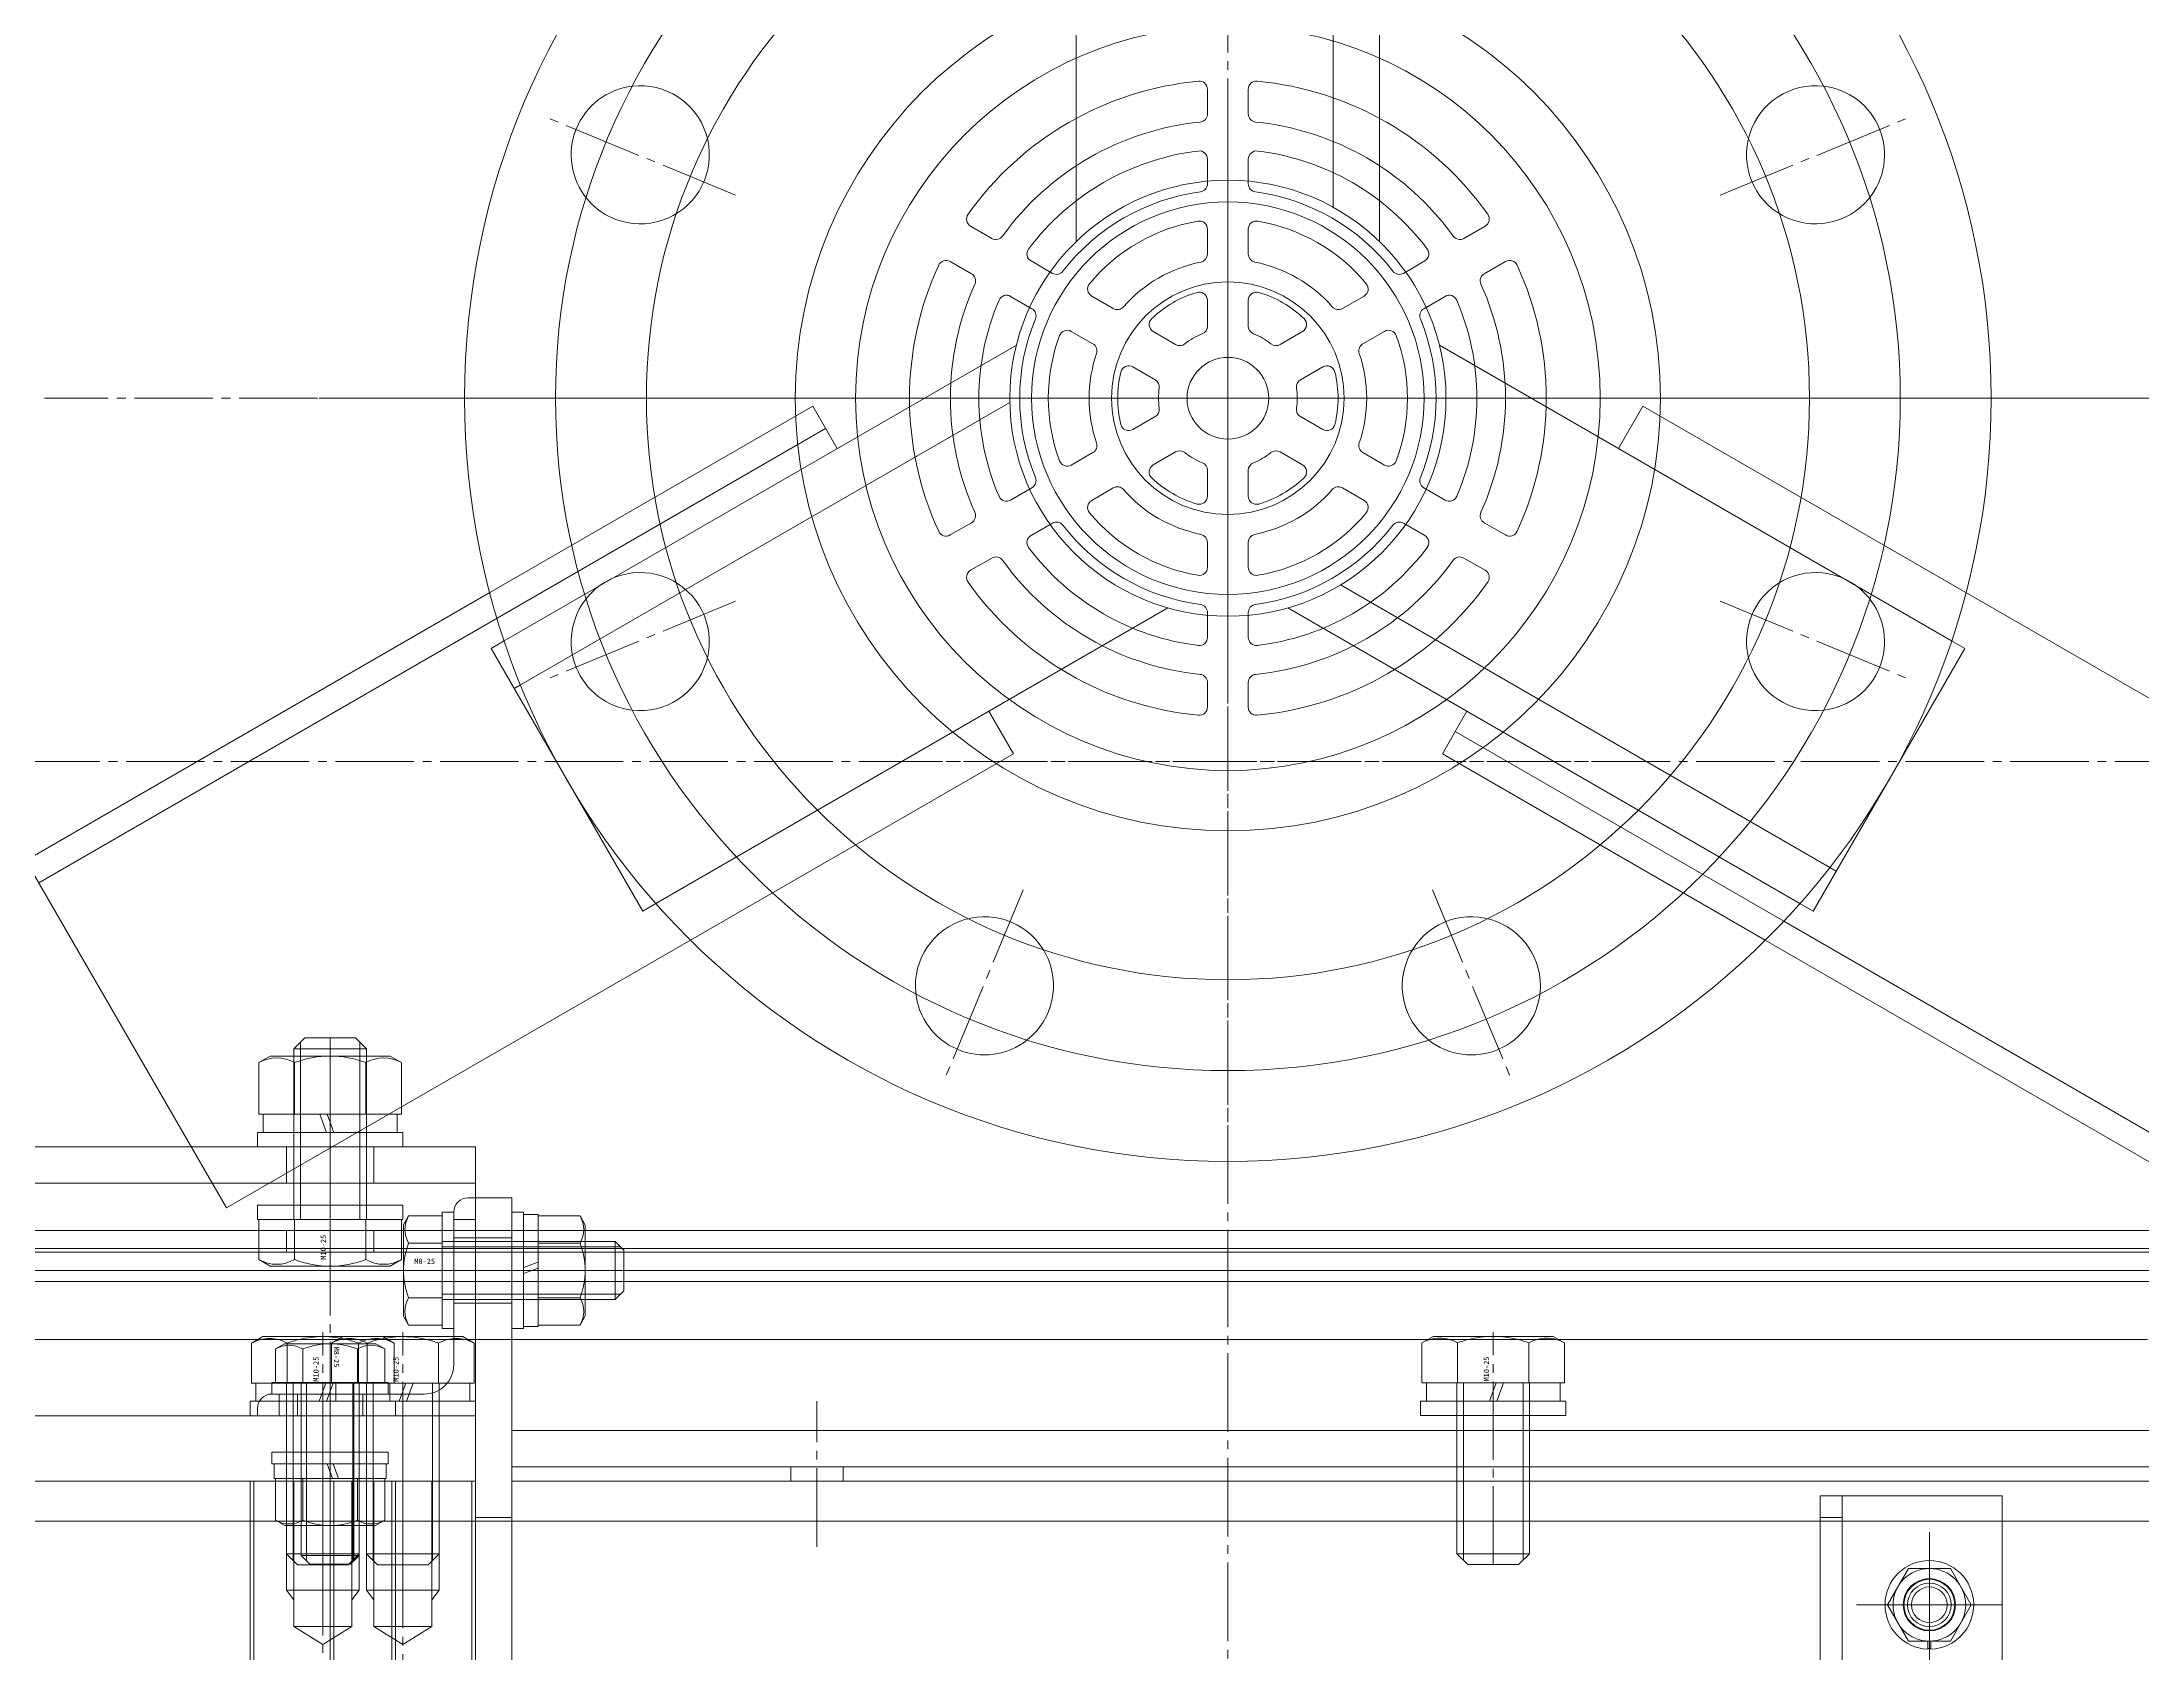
# Model space of a CAD drawing. Units: millimetres at full size. Extents: x -5218 to 5218, y -4308 to 3712.
# Drawn here: x -3480.2 to -3191.3, y 2396.6 to 2618.2 of the extents above; entities that cross this region are included whole.
import ezdxf
from ezdxf.enums import TextEntityAlignment as Align

# ---------------------------------------------------------------- set-up
doc = ezdxf.new("R2010")
doc.units = ezdxf.units.MM
doc.header["$LTSCALE"] = 1.2
doc.linetypes.add('CHAIN2', pattern=[12, 9, -1, 1, -1])
for name, color, linetype, lineweight in [('0-1_01_外形線', 134, 'Continuous', 9), ('0-2_03_かくれ線', 5, 'Continuous', 9), ('0-3_04_中心線', 4, 'CHAIN2', 9), ('0-4_02_細線', 6, 'Continuous', 9), ('0-7_0', 134, 'Continuous', 9)]:
    doc.layers.add(name, color=color, linetype=linetype, lineweight=lineweight)
doc.styles.add('ＭＳ ゴシック', font='')
doc.styles.get('ＭＳ ゴシック').set_extended_font_data('MS Gothic')

msp = doc.modelspace()

# ---------------------------------------------------------------- linework, layer by layer
at = {"layer": '0-1_01_外形線'}
for p, q in [((-3319.845, 2611.687), (-3319.845, 2608.302)), ((-3314.231, 2611.687), (-3314.231, 2608.302)), ((-3319.845, 2602.089), (-3319.845, 2598.693)), ((-3314.231, 2602.089), (-3314.231, 2598.693)), ((-3352.434, 2592.872), (-3349.503, 2591.18)), ((-3319.845, 2592.447), (-3319.845, 2589.023)), ((-3314.231, 2592.447), (-3314.231, 2589.023)), ((-3281.642, 2592.872), (-3284.573, 2591.18)), ((-3355.241, 2588.009), (-3352.31, 2586.317)), ((-3344.122, 2588.073), (-3341.181, 2586.375)), ((-3289.954, 2588.073), (-3292.895, 2586.375)), ((-3278.835, 2588.009), (-3281.766, 2586.317)), ((-3346.929, 2583.21), (-3343.988, 2581.512)), ((-3335.772, 2583.252), (-3332.806, 2581.54)), ((-3319.845, 2582.67), (-3319.845, 2579.112)), ((-3314.231, 2582.67), (-3314.231, 2579.112)), ((-3298.304, 2583.252), (-3301.27, 2581.54)), ((-3287.147, 2583.21), (-3290.088, 2581.512)), ((-3338.58, 2578.39), (-3335.613, 2576.677)), ((-3327.305, 2578.364), (-3324.224, 2576.585)), ((-3306.771, 2578.364), (-3309.852, 2576.585)), ((-3295.496, 2578.39), (-3298.463, 2576.677)), ((-3330.112, 2573.501), (-3327.031, 2571.722)), ((-3303.964, 2573.501), (-3307.045, 2571.722)), ((-3330.112, 2564.888), (-3327.031, 2566.667)), ((-3303.964, 2564.888), (-3307.045, 2566.667)), ((-3338.58, 2559.999), (-3335.613, 2561.712)), ((-3327.305, 2560.025), (-3324.224, 2561.804)), ((-3306.771, 2560.025), (-3309.852, 2561.804)), ((-3295.496, 2559.999), (-3298.463, 2561.712)), ((-3346.929, 2555.178), (-3343.988, 2556.876)), ((-3335.772, 2555.136), (-3332.806, 2556.849)), ((-3319.845, 2555.718), (-3319.845, 2559.276)), ((-3314.231, 2555.718), (-3314.231, 2559.276)), ((-3298.304, 2555.136), (-3301.27, 2556.849)), ((-3287.147, 2555.178), (-3290.088, 2556.876)), ((-3355.241, 2550.379), (-3352.31, 2552.072)), ((-3344.122, 2550.316), (-3341.181, 2552.014)), ((-3289.954, 2550.316), (-3292.895, 2552.014)), ((-3278.835, 2550.379), (-3281.766, 2552.072)), ((-3319.845, 2545.941), (-3319.845, 2549.366)), ((-3314.231, 2545.941), (-3314.231, 2549.366)), ((-3352.434, 2545.517), (-3349.503, 2547.209)), ((-3281.642, 2545.517), (-3284.573, 2547.209)), ((-3319.845, 2536.3), (-3319.845, 2539.696)), ((-3314.231, 2536.3), (-3314.231, 2539.696)), ((-3319.845, 2526.702), (-3319.845, 2530.086)), ((-3314.231, 2526.702), (-3314.231, 2530.086)), ((-3450.353, 2477.789), (-3448.788, 2478.692)), ((-3432.288, 2478.692), (-3448.788, 2478.692)), ((-3445.538, 2479.692), (-3444.038, 2481.192)), ((-3445.538, 2478.692), (-3435.538, 2478.692)), ((-3444.638, 2478.692), (-3444.638, 2480.592)), ((-3444.038, 2481.192), (-3437.038, 2481.192)), ((-3435.538, 2479.692), (-3437.038, 2481.192)), ((-3436.438, 2478.692), (-3436.438, 2480.592)), ((-3430.723, 2477.789), (-3432.288, 2478.692)), ((-3450.353, 2470.692), (-3450.353, 2477.789)), ((-3445.445, 2470.692), (-3445.445, 2477.789)), ((-3435.63, 2470.692), (-3435.63, 2477.789)), ((-3430.723, 2470.692), (-3430.723, 2477.789)), ((-3430.723, 2470.692), (-3450.353, 2470.692)), ((-3441.038, 2468.192), (-3441.948, 2470.692)), ((-3431.338, 2470.692), (-3440.948, 2470.692)), ((-3440.038, 2468.192), (-3440.948, 2470.692)), ((-3431.338, 2468.192), (-3431.338, 2470.692)), ((-3450.538, 2468.192), (-3430.538, 2468.192)), ((-3450.538, 2468.192), (-3450.538, 2466.192)), ((-3430.538, 2468.192), (-3430.538, 2466.192)), ((-3450.538, 2466.192), (-3430.538, 2466.192)), ((-3420.538, 2459.192), (-3421.538, 2459.192)), ((-3420.538, 2439.692), (-3420.538, 2459.192)), ((-3415.538, 2459.192), (-3420.538, 2459.192)), ((-3420.538, 2439.692), (-3420.538, 2459.192)), ((-3415.538, 2439.692), (-3415.538, 2459.192)), ((-3429.742, 2456.698), (-3430.438, 2455.492)), ((-3425.138, 2456.698), (-3429.742, 2456.698)), ((-3425.138, 2441.192), (-3425.138, 2457.192)), ((-3423.538, 2457.192), (-3425.138, 2457.192)), ((-3425.138, 2441.687), (-3425.138, 2456.698)), ((-3423.538, 2439.692), (-3423.538, 2457.192)), ((-3423.538, 2457.192), (-3423.538, 2441.192)), ((-3423.538, 2456.192), (-3420.538, 2456.192)), ((-3415.538, 2441.192), (-3415.538, 2457.192)), ((-3413.938, 2457.192), (-3415.538, 2457.192)), ((-3413.938, 2457.192), (-3413.938, 2441.192)), ((-3413.938, 2449.592), (-3413.938, 2456.892)), ((-3411.938, 2456.892), (-3413.938, 2456.892)), ((-3411.938, 2450.32), (-3411.938, 2456.892)), ((-3411.938, 2441.687), (-3411.938, 2456.698)), ((-3430.438, 2455.492), (-3430.438, 2442.892)), ((-3425.138, 2452.945), (-3429.742, 2452.945)), ((-3411.938, 2452.945), (-3406.163, 2452.945)), ((-3405.438, 2442.942), (-3405.438, 2455.442)), ((-3405.438, 2453.192), (-3401.338, 2453.192)), ((-3401.338, 2453.192), (-3401.338, 2445.192)), ((-3401.338, 2453.192), (-3400.438, 2452.292)), ((-3740.538, 2451.692), (-2940.538, 2451.692)), ((-3413.938, 2449.592), (-3411.938, 2450.32)), ((-3400.438, 2452.292), (-3400.138, 2451.992)), ((-3400.138, 2451.992), (-3400.138, 2446.392)), ((-3413.938, 2448.792), (-3411.938, 2449.52)), ((-3413.938, 2441.492), (-3413.938, 2448.792)), ((-3411.938, 2441.492), (-3411.938, 2449.52)), ((-3425.138, 2445.44), (-3429.742, 2445.44)), ((-3411.938, 2445.44), (-3406.163, 2445.44)), ((-3405.438, 2445.192), (-3401.338, 2445.192)), ((-3401.338, 2445.192), (-3400.438, 2446.092)), ((-3400.438, 2446.092), (-3400.138, 2446.392)), ((-3429.742, 2441.687), (-3430.438, 2442.892)), ((-3425.138, 2441.687), (-3429.742, 2441.687)), ((-3423.538, 2441.192), (-3425.138, 2441.192)), ((-3413.938, 2441.192), (-3415.538, 2441.192)), ((-3413.938, 2441.492), (-3411.938, 2441.492)), ((-3745.538, 2439.692), (-3190.538, 2439.692)), ((-3450.481, 2439.692), (-3449.788, 2440.092)), ((-3449.788, 2440.092), (-3433.288, 2440.092)), ((-3433.288, 2440.092), (-3422.288, 2440.092)), ((-3433.288, 2440.092), (-3432.595, 2439.692)), ((-3422.288, 2440.092), (-3421.595, 2439.692)), ((-3289.533, 2439.692), (-3288.788, 2440.123)), ((-3288.788, 2440.123), (-3272.288, 2440.123)), ((-3272.288, 2440.123), (-3271.543, 2439.692)), ((-3223.427, 2408.192), (-3226.314, 2403.192)), ((-3217.654, 2408.192), (-3223.427, 2408.192)), ((-3214.767, 2403.192), (-3217.654, 2408.192)), ((-3217.654, 2398.192), (-3214.767, 2403.192)), ((-3220.766, 2398.192), (-3220.766, 2397.096)), ((-3220.316, 2398.192), (-3220.316, 2397.096))]:
    msp.add_line(p, q, dxfattribs=at)
for points in [[(-3445.538, 2478.692), (-3445.538, 2479.692), (-3435.538, 2479.692), (-3435.538, 2478.692)], [(-3441.948, 2470.692), (-3449.738, 2470.692), (-3449.738, 2468.192)], [(-3518.388, 2466.192), (-3420.538, 2466.192), (-3420.538, 2439.692)], [(-3411.938, 2456.698), (-3406.163, 2456.698), (-3405.438, 2455.442)], [(-3007.99, 2446.173), (-3012.038, 2446.173), (-3012.038, 2449.173), (-3622.038, 2449.173), (-3622.038, 2446.173)], [(-3411.938, 2441.687), (-3406.163, 2441.687), (-3405.438, 2442.942)], [(-3226.314, 2403.192), (-3223.427, 2398.192), (-3217.654, 2398.192)]]:
    msp.add_lwpolyline(points, dxfattribs=at)
msp.add_lwpolyline([(-3740.538, 2414.692), (-2940.538, 2414.692), (-2940.538, 2454.692), (-3740.538, 2454.692)], close=True, dxfattribs=at)
for centre, radius in [((-3317.038, 2569.194), 105), ((-3317.038, 2569.194), 80), ((-3317.038, 2569.194), 5.615), ((-3220.541, 2403.192), 5), ((-3220.541, 2403.192), 3), ((-3220.541, 2403.192), 2.458)]:
    msp.add_circle(centre, radius, dxfattribs=at)
for centre, radius, start, end in [((-3397.877, 2602.679), 9.5, 96.64803, 219.58354), ((-3317.038, 2569.194), 43.797, 95.28473, 144.71527), ((-3320.968, 2611.687), 1.123, 0, 95.28473), ((-3313.108, 2611.687), 1.123, 84.71527, 180), ((-3317.038, 2569.194), 43.797, 35.28473, 84.71527), ((-3236.199, 2602.679), 9.5, 320.41646, 83.35197), ((-3317.038, 2569.194), 38.182, 95.73917, 144.26083), ((-3320.968, 2608.302), 1.123, 275.73917, 0), ((-3313.108, 2608.302), 1.123, 180, 264.26083), ((-3317.038, 2569.194), 38.182, 35.73917, 84.26083), ((-3317.038, 2569.194), 34.252, 96.81385, 143.18615), ((-3320.968, 2602.089), 1.123, 0, 96.81385), ((-3313.108, 2602.089), 1.123, 83.18615, 180), ((-3317.038, 2569.194), 34.252, 36.81385, 83.18615), ((-3317.038, 2569.194), 28.637, 97.58954, 142.41046), ((-3320.968, 2598.693), 1.123, 277.58954, 0), ((-3313.108, 2598.693), 1.123, 180, 262.41046), ((-3317.038, 2569.194), 28.637, 37.58954, 82.41046), ((-3351.872, 2593.845), 1.123, 144.71527, 240), ((-3282.204, 2593.845), 1.123, 300, 35.28473), ((-3348.941, 2592.152), 1.123, 240, 324.26083), ((-3317.038, 2569.194), 24.706, 99.59407, 140.40593), ((-3320.968, 2592.447), 1.123, 0, 99.59407), ((-3313.108, 2592.447), 1.123, 80.40593, 180), ((-3317.038, 2569.194), 24.706, 39.59407, 80.40593), ((-3285.135, 2592.152), 1.123, 215.73917, 300), ((-3343.56, 2589.045), 1.123, 143.18615, 240), ((-3320.968, 2589.023), 1.123, 281.21227, 0), ((-3313.108, 2589.023), 1.123, 180, 258.78773), ((-3290.516, 2589.045), 1.123, 300, 36.81385), ((-3317.038, 2569.194), 43.797, 155.28473, 204.71527), ((-3355.803, 2587.037), 1.123, 60, 155.28473), ((-3352.872, 2585.344), 1.123, 335.73917, 60), ((-3340.619, 2587.348), 1.123, 240, 322.41046), ((-3317.038, 2569.194), 19.091, 101.21227, 138.78773), ((-3317.038, 2569.194), 19.091, 41.21227, 78.78773), ((-3293.457, 2587.348), 1.123, 217.58954, 300), ((-3281.204, 2585.344), 1.123, 120, 204.26083), ((-3278.273, 2587.037), 1.123, 24.71527, 120), ((-3317.038, 2569.194), 43.797, 335.28473, 24.71527), ((-3317.038, 2569.194), 38.182, 155.73917, 204.26083), ((-3317.038, 2569.194), 34.252, 156.81385, 203.18615), ((-3347.491, 2582.238), 1.123, 60, 156.81385), ((-3335.211, 2584.225), 1.123, 140.40593, 240), ((-3317.038, 2569.194), 15.161, 106.26021, 133.7398), ((-3320.968, 2582.67), 1.123, 0, 106.26021), ((-3313.108, 2582.67), 1.123, 73.73979, 180), ((-3317.038, 2569.194), 15.161, 46.2602, 73.73979), ((-3298.865, 2584.225), 1.123, 300, 39.59407), ((-3286.585, 2582.238), 1.123, 23.18615, 120), ((-3317.038, 2569.194), 34.252, 336.81385, 23.18615), ((-3317.038, 2569.194), 38.182, 335.73917, 24.26083), ((-3317.038, 2569.194), 28.637, 157.58954, 202.41046), ((-3344.55, 2580.54), 1.123, 337.58954, 60), ((-3332.244, 2582.512), 1.123, 240, 318.78773), ((-3326.743, 2579.336), 1.123, 133.7398, 240), ((-3307.333, 2579.336), 1.123, 300, 46.2602), ((-3301.832, 2582.512), 1.123, 221.21227, 300), ((-3289.526, 2580.54), 1.123, 120, 202.41046), ((-3317.038, 2569.194), 28.637, 337.58954, 22.41046), ((-3317.038, 2569.194), 24.706, 159.59407, 200.40593), ((-3339.141, 2577.417), 1.123, 60, 159.59407), ((-3317.038, 2569.194), 9.546, 111.61827, 128.38173), ((-3320.968, 2579.112), 1.123, 291.61827, 0), ((-3313.108, 2579.112), 1.123, 180, 248.38173), ((-3317.038, 2569.194), 9.546, 51.61827, 68.38173), ((-3294.935, 2577.417), 1.123, 20.40593, 120), ((-3317.038, 2569.194), 24.706, 339.59407, 20.40593), ((-3317.038, 2569.194), 19.091, 161.21227, 198.78773), ((-3336.175, 2575.705), 1.123, 341.21227, 60), ((-3323.662, 2577.557), 1.123, 240, 308.38173), ((-3310.414, 2577.557), 1.123, 231.61827, 300), ((-3297.901, 2575.705), 1.123, 120, 198.78773), ((-3317.038, 2569.194), 19.091, 341.21227, 18.78773), ((-3317.038, 2569.194), 15.161, 166.26021, 193.73979), ((-3330.674, 2572.528), 1.123, 60, 166.26021), ((-3327.593, 2570.749), 1.123, 351.61827, 60), ((-3306.483, 2570.749), 1.123, 120, 188.38173), ((-3303.402, 2572.528), 1.123, 13.73979, 120), ((-3317.038, 2569.194), 15.161, 346.26021, 13.73979), ((-3317.038, 2569.194), 9.546, 171.61827, 188.38173), ((-3317.038, 2569.194), 9.546, 351.61827, 8.38173), ((-3330.674, 2565.86), 1.123, 193.73979, 300), ((-3327.593, 2567.639), 1.123, 300, 8.38173), ((-3306.483, 2567.639), 1.123, 171.61827, 240), ((-3303.402, 2565.86), 1.123, 240, 346.26021), ((-3336.175, 2562.684), 1.123, 300, 18.78773), ((-3297.901, 2562.684), 1.123, 161.21227, 240), ((-3339.141, 2560.972), 1.123, 200.40593, 300), ((-3326.743, 2559.052), 1.123, 120, 226.2602), ((-3323.662, 2560.831), 1.123, 51.61827, 120), ((-3317.038, 2569.194), 9.546, 231.61827, 248.38173), ((-3320.968, 2559.276), 1.123, 0, 68.38173), ((-3313.108, 2559.276), 1.123, 111.61827, 180), ((-3317.038, 2569.194), 9.546, 291.61827, 308.38173), ((-3310.414, 2560.831), 1.123, 60, 128.38173), ((-3307.333, 2559.052), 1.123, 313.7398, 60), ((-3294.935, 2560.972), 1.123, 240, 339.59407), ((-3344.55, 2557.849), 1.123, 300, 22.41046), ((-3332.244, 2555.876), 1.123, 41.21227, 120), ((-3317.038, 2569.194), 15.161, 226.2602, 253.73979), ((-3317.038, 2569.194), 15.161, 286.26021, 313.7398), ((-3301.832, 2555.876), 1.123, 60, 138.78773), ((-3289.526, 2557.849), 1.123, 157.58954, 240), ((-3347.491, 2556.151), 1.123, 203.18615, 300), ((-3335.211, 2554.164), 1.123, 120, 219.59407), ((-3317.038, 2569.194), 19.091, 221.21227, 258.78773), ((-3320.968, 2555.718), 1.123, 253.73979, 0), ((-3313.108, 2555.718), 1.123, 180, 286.26021), ((-3317.038, 2569.194), 19.091, 281.21227, 318.78773), ((-3298.865, 2554.164), 1.123, 320.40593, 60), ((-3286.585, 2556.151), 1.123, 240, 336.81385), ((-3355.803, 2551.352), 1.123, 204.71527, 300), ((-3352.872, 2553.044), 1.123, 300, 24.26083), ((-3340.619, 2551.041), 1.123, 37.58954, 120), ((-3317.038, 2569.194), 28.637, 217.58954, 262.41046), ((-3317.038, 2569.194), 24.706, 219.59407, 260.40593), ((-3317.038, 2569.194), 28.637, 277.58954, 322.41046), ((-3317.038, 2569.194), 24.706, 279.59407, 320.40593), ((-3293.457, 2551.041), 1.123, 60, 142.41046), ((-3281.204, 2553.044), 1.123, 155.73917, 240), ((-3278.273, 2551.352), 1.123, 240, 335.28473), ((-3343.56, 2549.343), 1.123, 120, 216.81385), ((-3317.038, 2569.194), 34.252, 216.81385, 263.18615), ((-3320.968, 2549.366), 1.123, 0, 78.78773), ((-3313.108, 2549.366), 1.123, 101.21227, 180), ((-3317.038, 2569.194), 34.252, 276.81385, 323.18615), ((-3290.516, 2549.343), 1.123, 323.18615, 60), ((-3351.872, 2544.544), 1.123, 120, 215.28473), ((-3348.941, 2546.236), 1.123, 35.73917, 120), ((-3317.038, 2569.194), 38.182, 215.73917, 264.26083), ((-3320.968, 2545.941), 1.123, 260.40593, 0), ((-3313.108, 2545.941), 1.123, 180, 279.59407), ((-3317.038, 2569.194), 38.182, 275.73917, 324.26083), ((-3285.135, 2546.236), 1.123, 60, 144.26083), ((-3282.204, 2544.544), 1.123, 324.71527, 60), ((-3317.038, 2569.194), 43.797, 215.28473, 264.71527), ((-3317.038, 2569.194), 43.797, 275.28473, 324.71527), ((-3397.877, 2535.71), 9.5, 140.41646, 263.35197), ((-3320.968, 2539.696), 1.123, 0, 82.41046), ((-3313.108, 2539.696), 1.123, 97.58954, 180), ((-3236.199, 2535.71), 9.5, 276.64803, 39.58354), ((-3320.968, 2536.3), 1.123, 263.18615, 0), ((-3313.108, 2536.3), 1.123, 180, 276.81385), ((-3320.968, 2530.086), 1.123, 0, 84.26083), ((-3313.108, 2530.086), 1.123, 95.73917, 180), ((-3320.968, 2526.702), 1.123, 264.71527, 0), ((-3313.108, 2526.702), 1.123, 180, 275.28473), ((-3350.523, 2488.355), 9.5, 185.41646, 308.35197), ((-3283.553, 2488.355), 9.5, 231.64803, 354.58354), ((-3440.538, 2464.913), 13.779, 69.136, 110.864), ((-3447.899, 2473.539), 4.907, 60.00001, 119.99999), ((-3433.177, 2473.539), 4.907, 60.00001, 119.99999), ((-3421.538, 2457.192), 2, 90, 180), ((-3426.492, 2454.821), 3.753, 150.00001, 209.99999), ((-3409.413, 2454.821), 3.753, 330.00001, 29.99999), ((-3419.973, 2449.192), 10.465, 158.98558, 201.01442), ((-3415.514, 2449.192), 10.076, 338.13461, 21.86539), ((-3426.492, 2443.563), 3.753, 150.00001, 209.99999), ((-3409.413, 2443.563), 3.753, 330.00001, 29.99999), ((-3448.899, 2434.939), 4.907, 75.61054, 104.38946), ((-3441.538, 2426.313), 13.779, 76.16077, 103.83923), ((-3434.177, 2434.939), 4.907, 75.61054, 104.38946), ((-3430.538, 2426.313), 13.779, 76.16077, 99.98281), ((-3423.177, 2434.939), 4.907, 75.61054, 104.38946), ((-3287.899, 2434.969), 4.907, 74.25373, 105.74627), ((-3280.538, 2426.343), 13.779, 75.64502, 104.35498), ((-3273.177, 2434.969), 4.907, 74.25373, 105.74627), ((-3317.038, 2519.173), 330, 195.03298, 344.96702), ((-3220.541, 2403.192), 6.1, 272.11385, 267.88615), ((-3220.541, 2403.192), 6, 267.88615, 272.1491)]:
    msp.add_arc(centre, radius, start, end, dxfattribs=at)
at = {"layer": '0-2_03_かくれ線'}
for p, q in [((-3302.542, 2595.46), (-3302.542, 2673.189)), ((-3337.898, 2590.755), (-3337.898, 2672.101)), ((-3296.178, 2590.755), (-3296.178, 2672.101)), ((-3317.038, 2599.194), (-3317.038, 2539.194)), ((-3346.14, 2576.479), (-3416.588, 2535.806)), ((-3287.936, 2576.479), (-3217.488, 2535.806)), ((-3347.032, 2568.615), (-3414.348, 2529.751)), ((-3287.038, 2569.194), (-3347.038, 2569.194)), ((-3374.141, 2568.099), (-3418.574, 2542.446)), ((-3374.141, 2568.099), (-3370.769, 2562.259)), ((-3263.307, 2562.259), (-3259.935, 2568.099)), ((-3259.935, 2568.099), (-3215.502, 2542.446)), ((-3372.373, 2565.038), (-3417.583, 2538.935)), ((-3418.574, 2542.446), (-3482.394, 2505.599)), ((-3301.539, 2543.508), (-3234.224, 2504.643)), ((-3151.682, 2505.599), (-3215.502, 2542.446)), ((-3325.281, 2540.349), (-3395.728, 2499.676)), ((-3308.795, 2540.349), (-3238.348, 2499.676)), ((-3417.583, 2538.935), (-3480.626, 2502.538)), ((-3418.4, 2534.759), (-3416.588, 2535.806)), ((-3397.541, 2498.629), (-3418.4, 2534.759)), ((-3215.676, 2534.759), (-3236.535, 2498.629)), ((-3215.676, 2534.759), (-3217.488, 2535.806)), ((-3415.218, 2529.248), (-3414.348, 2529.751)), ((-3349.909, 2526.129), (-3346.538, 2520.289)), ((-3287.538, 2520.289), (-3284.167, 2526.129)), ((-3285.771, 2523.351), (-3240.56, 2497.249)), ((-3346.538, 2520.289), (-3390.971, 2494.636)), ((-3287.538, 2520.289), (-3243.105, 2494.636)), ((-3454.791, 2457.789), (-3482.394, 2505.599)), ((-3233.353, 2504.141), (-3234.224, 2504.643)), ((-3397.541, 2498.629), (-3395.728, 2499.676)), ((-3236.535, 2498.629), (-3238.348, 2499.676)), ((-3240.56, 2497.249), (-3177.518, 2460.851)), ((-3454.791, 2457.789), (-3390.971, 2494.636)), ((-3243.105, 2494.636), (-3179.285, 2457.789)), ((-3445.538, 2456.192), (-3445.538, 2478.692)), ((-3444.638, 2456.192), (-3444.638, 2478.692)), ((-3436.438, 2456.192), (-3436.438, 2478.692)), ((-3435.538, 2456.192), (-3435.538, 2478.692)), ((-3446.538, 2466.192), (-3446.538, 2461.192)), ((-3434.538, 2466.192), (-3434.538, 2461.192)), ((-3740.538, 2461.192), (-3420.538, 2461.192)), ((-3450.538, 2458.192), (-3430.538, 2458.192)), ((-3450.538, 2458.192), (-3450.538, 2456.192)), ((-3450.538, 2456.192), (-3430.538, 2456.192)), ((-3450.353, 2456.192), (-3450.353, 2450.696)), ((-3430.723, 2456.192), (-3450.353, 2456.192)), ((-3445.445, 2456.192), (-3445.445, 2450.696)), ((-3435.63, 2456.192), (-3435.63, 2450.696)), ((-3430.723, 2456.192), (-3430.723, 2450.696)), ((-3430.538, 2458.192), (-3430.538, 2456.192)), ((-3446.538, 2454.692), (-3446.538, 2451.692)), ((-3434.538, 2454.692), (-3434.538, 2451.692)), ((-3425.138, 2453.192), (-3405.438, 2453.192)), ((-3420.538, 2453.692), (-3423.538, 2453.692)), ((-3415.538, 2453.692), (-3420.538, 2453.692)), ((-3000.041, 2452.194), (-3501.462, 2452.194)), ((-3450.353, 2450.696), (-3448.788, 2449.792)), ((-3448.788, 2449.792), (-3432.288, 2449.792)), ((-3430.723, 2450.696), (-3432.288, 2449.792)), ((-3425.138, 2452.442), (-3405.438, 2452.442)), ((-3622.038, 2447.673), (-3012.038, 2447.673)), ((-3000.69, 2449.194), (-3500.968, 2449.161)), ((-3425.138, 2445.942), (-3405.438, 2445.942)), ((-3425.138, 2445.192), (-3405.438, 2445.192)), ((-3420.538, 2444.692), (-3423.538, 2444.692)), ((-3415.538, 2444.692), (-3420.538, 2444.692)), ((-3451.353, 2439.189), (-3450.481, 2439.692)), ((-3451.353, 2433.692), (-3451.353, 2439.189)), ((-3448.043, 2438.396), (-3446.838, 2439.092)), ((-3448.043, 2433.792), (-3448.043, 2438.396)), ((-3434.238, 2439.092), (-3446.838, 2439.092)), ((-3446.445, 2433.692), (-3446.445, 2439.189)), ((-3444.291, 2433.792), (-3444.291, 2438.396)), ((-3440.353, 2439.189), (-3439.57, 2439.641)), ((-3440.353, 2433.692), (-3440.353, 2439.189)), ((-3439.533, 2439.662), (-3438.788, 2440.092)), ((-3438.788, 2440.092), (-3433.288, 2440.092)), ((-3436.785, 2433.792), (-3436.785, 2438.396)), ((-3436.63, 2433.692), (-3436.63, 2439.189)), ((-3435.445, 2433.692), (-3435.445, 2439.189)), ((-3433.032, 2438.396), (-3434.238, 2439.092)), ((-3433.032, 2433.792), (-3433.032, 2438.396)), ((-3431.723, 2439.189), (-3432.595, 2439.692)), ((-3431.723, 2433.692), (-3431.723, 2439.189)), ((-3425.63, 2433.692), (-3425.63, 2439.189)), ((-3423.538, 2436.192), (-3423.538, 2439.692)), ((-3420.723, 2439.189), (-3421.595, 2439.692)), ((-3420.723, 2433.692), (-3420.723, 2439.189)), ((-3420.538, 2139.693), (-3420.538, 2439.692)), ((-3420.538, 2429.192), (-3420.538, 2439.692)), ((-3420.538, 2139.693), (-3420.538, 2439.692)), ((-3415.538, 2439.692), (-3415.538, 2139.693)), ((-3290.353, 2439.219), (-3289.571, 2439.671)), ((-3290.353, 2433.723), (-3290.353, 2439.219)), ((-3285.446, 2433.723), (-3285.446, 2439.219)), ((-3275.631, 2433.723), (-3275.631, 2439.219)), ((-3270.723, 2439.219), (-3271.543, 2439.692)), ((-3270.723, 2433.723), (-3270.723, 2439.219)), ((-3431.723, 2433.692), (-3451.353, 2433.692)), ((-3450.738, 2431.192), (-3450.738, 2433.692)), ((-3448.538, 2433.792), (-3432.538, 2433.792)), ((-3448.538, 2432.192), (-3448.538, 2433.792)), ((-3448.043, 2433.792), (-3433.032, 2433.792)), ((-3446.538, 2433.692), (-3446.538, 2410.192)), ((-3445.638, 2433.692), (-3445.638, 2409.292)), ((-3444.538, 2433.792), (-3444.538, 2414.092)), ((-3443.788, 2433.792), (-3443.788, 2414.092)), ((-3442.038, 2431.192), (-3441.128, 2433.692)), ((-3441.038, 2431.192), (-3440.128, 2433.692)), ((-3420.723, 2433.692), (-3440.353, 2433.692)), ((-3439.738, 2431.192), (-3439.738, 2433.692)), ((-3437.438, 2433.692), (-3437.438, 2409.292)), ((-3437.288, 2433.792), (-3437.288, 2414.092)), ((-3436.538, 2433.792), (-3436.538, 2414.092)), ((-3436.538, 2433.692), (-3436.538, 2410.192)), ((-3435.538, 2433.692), (-3435.538, 2410.192)), ((-3434.638, 2433.692), (-3434.638, 2409.292)), ((-3432.538, 2432.192), (-3432.538, 2433.792)), ((-3432.338, 2433.692), (-3432.338, 2431.192)), ((-3431.038, 2431.192), (-3430.128, 2433.692)), ((-3430.038, 2431.192), (-3429.128, 2433.692)), ((-3426.438, 2433.692), (-3426.438, 2409.292)), ((-3425.538, 2433.692), (-3425.538, 2410.192)), ((-3421.338, 2433.692), (-3421.338, 2431.192)), ((-3270.723, 2433.723), (-3290.353, 2433.723)), ((-3289.738, 2431.223), (-3289.738, 2433.723)), ((-3285.538, 2433.723), (-3285.538, 2410.223)), ((-3284.638, 2433.723), (-3284.638, 2409.323)), ((-3281.038, 2431.223), (-3280.128, 2433.723)), ((-3280.038, 2431.223), (-3279.128, 2433.723)), ((-3276.438, 2433.723), (-3276.438, 2409.323)), ((-3275.538, 2433.723), (-3275.538, 2410.223)), ((-3271.338, 2433.723), (-3271.338, 2431.223)), ((-3431.538, 2431.192), (-3451.538, 2431.192)), ((-3451.538, 2430.662), (-3451.538, 2431.192)), ((-3451.538, 2430.662), (-3451.538, 2429.192)), ((-3450.538, 2429.192), (-3450.538, 2430.192)), ((-3427.538, 2432.192), (-3448.538, 2432.192)), ((-3432.538, 2432.192), (-3448.538, 2432.192)), ((-3447.538, 2429.192), (-3447.538, 2432.192)), ((-3445.038, 2429.192), (-3445.038, 2432.192)), ((-3420.538, 2431.192), (-3440.538, 2431.192)), ((-3440.538, 2430.662), (-3440.538, 2431.192)), ((-3440.538, 2430.662), (-3440.538, 2429.192)), ((-3436.038, 2429.192), (-3436.038, 2432.192)), ((-3431.538, 2431.192), (-3431.538, 2430.662)), ((-3431.538, 2430.662), (-3431.538, 2429.192)), ((-3420.538, 2431.192), (-3420.538, 2430.662)), ((-3420.538, 2430.662), (-3420.538, 2429.192)), ((-3270.538, 2431.223), (-3290.538, 2431.223)), ((-3290.538, 2430.692), (-3290.538, 2431.223)), ((-3290.538, 2430.692), (-3290.538, 2429.223)), ((-3270.538, 2431.223), (-3270.538, 2430.692)), ((-3270.538, 2430.692), (-3270.538, 2429.223)), ((-3431.538, 2429.192), (-3451.538, 2429.192)), ((-3420.538, 2429.192), (-3450.538, 2429.192)), ((-3420.538, 2429.192), (-3440.538, 2429.192)), ((-3270.538, 2429.223), (-3290.538, 2429.223)), ((-3448.538, 2424.192), (-3432.538, 2424.192)), ((-3448.538, 2422.592), (-3448.538, 2424.192)), ((-3432.538, 2422.592), (-3432.538, 2424.192)), ((-3432.538, 2422.592), (-3448.538, 2422.592)), ((-3448.238, 2422.592), (-3440.938, 2422.592)), ((-3448.238, 2422.592), (-3448.238, 2420.592)), ((-3440.938, 2422.592), (-3440.21, 2420.592)), ((-3440.138, 2422.592), (-3432.838, 2422.592)), ((-3440.138, 2422.592), (-3439.41, 2420.592)), ((-3432.838, 2420.592), (-3432.838, 2422.592)), ((-3377.184, 2420.192), (-3377.184, 2422.192)), ((-3369.984, 2420.192), (-3369.984, 2422.192)), ((-3451.538, 2159.193), (-3451.538, 2420.192)), ((-3431.538, 2420.192), (-3451.538, 2420.192)), ((-3451.038, 2159.193), (-3451.038, 2420.192)), ((-3448.238, 2420.592), (-3440.21, 2420.592)), ((-3448.043, 2420.592), (-3433.032, 2420.592)), ((-3446.538, 2420.192), (-3446.538, 2405.192)), ((-3445.538, 2420.192), (-3445.538, 2400.196)), ((-3444.291, 2420.592), (-3444.291, 2414.817)), ((-3440.538, 2420.192), (-3440.538, 2159.193)), ((-3440.538, 2420.192), (-3420.538, 2420.192)), ((-3440.038, 2420.192), (-3440.038, 2159.193)), ((-3439.41, 2420.592), (-3432.838, 2420.592)), ((-3437.538, 2420.192), (-3437.538, 2400.196)), ((-3436.785, 2420.592), (-3436.785, 2414.817)), ((-3436.538, 2420.192), (-3436.538, 2405.192)), ((-3435.538, 2420.192), (-3435.538, 2405.192)), ((-3434.538, 2420.192), (-3434.538, 2400.196)), ((-3432.038, 2159.193), (-3432.038, 2420.192)), ((-3431.538, 2159.193), (-3431.538, 2420.192)), ((-3426.538, 2420.192), (-3426.538, 2400.196)), ((-3425.538, 2420.192), (-3425.538, 2405.192)), ((-3421.038, 2420.192), (-3421.038, 2159.193)), ((-3420.538, 2420.192), (-3420.538, 2159.193)), ((-3235.541, 2418.192), (-3210.541, 2418.192)), ((-3235.541, 2161.193), (-3235.541, 2418.192)), ((-3232.541, 2161.193), (-3232.541, 2418.192)), ((-3210.541, 2161.193), (-3210.541, 2418.192)), ((-3415.538, 2415.192), (-3420.538, 2415.192)), ((-3235.541, 2415.192), (-3232.541, 2415.192)), ((-3446.788, 2414.092), (-3434.288, 2414.092)), ((-3444.538, 2414.092), (-3444.538, 2409.992)), ((-3443.788, 2414.092), (-3443.788, 2409.242)), ((-3437.288, 2414.092), (-3437.288, 2409.242)), ((-3436.538, 2414.092), (-3436.538, 2409.992)), ((-3446.538, 2410.192), (-3445.038, 2408.692)), ((-3446.538, 2410.192), (-3436.538, 2410.192)), ((-3436.538, 2409.992), (-3444.538, 2409.992)), ((-3444.538, 2409.992), (-3443.638, 2409.092)), ((-3436.538, 2410.192), (-3438.038, 2408.692)), ((-3436.538, 2409.992), (-3437.438, 2409.092)), ((-3435.538, 2410.192), (-3434.038, 2408.692)), ((-3435.538, 2410.192), (-3425.538, 2410.192)), ((-3425.538, 2410.192), (-3427.038, 2408.692)), ((-3285.538, 2410.223), (-3284.038, 2408.723)), ((-3285.538, 2410.223), (-3275.538, 2410.223)), ((-3275.538, 2410.223), (-3277.038, 2408.723)), ((-3220.541, 2167.593), (-3220.541, 2411.792)), ((-3445.038, 2408.692), (-3438.038, 2408.692)), ((-3443.638, 2409.092), (-3443.338, 2408.792)), ((-3437.738, 2408.792), (-3443.338, 2408.792)), ((-3437.438, 2409.092), (-3437.738, 2408.792)), ((-3434.038, 2408.692), (-3427.038, 2408.692)), ((-3284.038, 2408.723), (-3277.038, 2408.723)), ((-3446.538, 2405.192), (-3445.538, 2403.893)), ((-3446.538, 2405.192), (-3436.538, 2405.192)), ((-3436.538, 2405.192), (-3437.538, 2403.893)), ((-3425.538, 2405.192), (-3435.538, 2405.192)), ((-3435.538, 2405.192), (-3434.538, 2403.893)), ((-3425.538, 2405.192), (-3426.538, 2403.893)), ((-3229.141, 2403.192), (-3211.941, 2403.192)), ((-3441.538, 2397.742), (-3445.538, 2400.196)), ((-3445.538, 2400.196), (-3441.538, 2400.196)), ((-3430.538, 2397.742), (-3426.538, 2400.196)), ((-3426.538, 2400.196), (-3430.538, 2400.196))]:
    msp.add_line(p, q, dxfattribs=at)
msp.add_lwpolyline([(-3740.538, 2420.192), (-3420.538, 2420.192), (-3420.538, 2429.192), (-3740.538, 2429.192)], close=True, dxfattribs=at)
for points in [[(-3024.538, 2152.193), (-3415.538, 2152.193), (-3415.538, 2427.192), (-3024.538, 2427.192)], [(-3024.538, 2422.192), (-3415.538, 2422.192), (-3415.538, 2420.192), (-3024.538, 2420.192)], [(-3448.043, 2420.592), (-3448.043, 2414.817), (-3446.788, 2414.092)], [(-3433.032, 2420.592), (-3433.032, 2414.817), (-3434.288, 2414.092)], [(-3441.538, 2397.742), (-3437.538, 2400.196), (-3441.538, 2400.196)], [(-3430.538, 2397.742), (-3434.538, 2400.196), (-3430.538, 2400.196)]]:
    msp.add_lwpolyline(points, dxfattribs=at)
for centre, radius in [((-3317.038, 2569.194), 30), ((-3317.038, 2569.194), 27), ((-3317.038, 2569.194), 16), ((-3220.541, 2403.192), 3.6), ((-3220.541, 2403.192), 3.5), ((-3220.541, 2403.192), 2.458)]:
    msp.add_circle(centre, radius, dxfattribs=at)
for centre, radius, start, end in [((-3397.877, 2602.679), 9.5, 219.58354, 96.64803), ((-3236.199, 2602.679), 9.5, 83.35197, 320.41646), ((-3397.877, 2535.71), 9.5, 263.35197, 140.41646), ((-3236.199, 2535.71), 9.5, 39.58354, 276.64803), ((-3350.523, 2488.355), 9.5, 308.35197, 185.41646), ((-3283.553, 2488.355), 9.5, 354.58354, 231.64803), ((-3317.038, 2519.194), 324, 188.74896, 349.18729), ((-3317.038, 2519.194), 319.319, 188.87824, 349.02683), ((-3317.038, 2519.194), 317.319, 189.04728, 348.95681), ((-3447.899, 2454.946), 4.907, 240.00001, 299.99999), ((-3440.538, 2463.571), 13.779, 249.136, 290.864), ((-3433.177, 2454.946), 4.907, 240.00001, 299.99999), ((-3448.899, 2434.939), 4.907, 104.38946, 119.99999), ((-3446.167, 2435.146), 3.753, 60.00001, 119.99999), ((-3448.899, 2434.939), 4.907, 60.00001, 75.61054), ((-3441.538, 2426.313), 13.779, 103.83923, 110.864), ((-3440.538, 2428.627), 10.465, 68.98558, 111.01442), ((-3437.899, 2434.939), 4.907, 105.74627, 119.99999), ((-3437.899, 2434.939), 4.907, 74.25373, 105.74627), ((-3441.538, 2426.313), 13.779, 69.136, 76.16077), ((-3434.909, 2435.146), 3.753, 60.00001, 119.99999), ((-3434.177, 2434.939), 4.907, 104.38946, 119.99999), ((-3437.899, 2434.939), 4.907, 60.00001, 74.25373), ((-3430.538, 2426.313), 13.779, 99.98281, 110.864), ((-3434.177, 2434.939), 4.907, 60.00001, 75.61054), ((-3430.538, 2426.313), 13.779, 69.136, 76.16077), ((-3423.177, 2434.939), 4.907, 104.38946, 119.99999), ((-3423.177, 2434.939), 4.907, 60.00001, 75.61054), ((-3287.899, 2434.969), 4.907, 105.74627, 119.99999), ((-3287.899, 2434.969), 4.907, 60.00001, 74.25373), ((-3280.538, 2426.343), 13.779, 104.35498, 110.864), ((-3280.538, 2426.343), 13.779, 69.136, 75.64502), ((-3273.177, 2434.969), 4.907, 105.74627, 119.99999), ((-3273.177, 2434.969), 4.907, 60.00001, 74.25373), ((-3427.538, 2436.192), 4, 270, 0), ((-3448.538, 2430.192), 2, 90, 180), ((-3446.167, 2418.067), 3.753, 240.00001, 299.99999), ((-3440.538, 2424.169), 10.076, 248.13461, 291.86539), ((-3434.909, 2418.067), 3.753, 240.00001, 299.99999)]:
    msp.add_arc(centre, radius, start, end, dxfattribs=at)
at = {"layer": '0-3_04_中心線'}
for p, q in [((-3317.038, 2857.962), (-3317.038, 2452.194)), ((-3317.038, 2609.194), (-3317.038, 2529.194)), ((-3384.76, 2597.112), (-3411.1, 2607.991)), ((-3249.316, 2597.112), (-3222.976, 2607.991)), ((-3154.262, 2569.194), (-3479.814, 2569.194)), ((-3192.038, 2569.194), (-3442.038, 2569.194)), ((-3317.038, 2569.194), (-3317.038, 2469.194)), ((-3384.76, 2541.276), (-3411.1, 2530.398)), ((-3249.316, 2541.276), (-3222.976, 2530.398)), ((-3655.806, 2519.194), (-2978.27, 2519.194)), ((-3367.038, 2519.194), (-3267.038, 2519.194)), ((-3345.184, 2501.567), (-3356.117, 2475.249)), ((-3288.892, 2501.567), (-3277.959, 2475.249)), ((-3440.538, 2481.192), (-3440.538, 2449.792)), ((-3440.538, 2471.692), (-3440.538, 2452.792)), ((-3440.538, 2468.192), (-3440.538, 2438.192)), ((-3317.038, 2452.194), (-3317.038, 2180.426)), ((-3405.538, 2449.192), (-3430.538, 2449.192)), ((-3430.438, 2449.192), (-3400.138, 2449.192)), ((-3415.538, 2449.192), (-3428.538, 2449.192)), ((-3441.538, 2408.692), (-3441.538, 2440.692)), ((-3440.538, 2439.092), (-3440.538, 2408.792)), ((-3430.538, 2408.692), (-3430.538, 2440.692)), ((-3280.538, 2408.723), (-3280.538, 2440.723)), ((-3440.538, 2424.192), (-3440.538, 2437.192)), ((-3373.584, 2411.192), (-3373.584, 2431.192)), ((-3441.538, 2429.192), (-3441.538, 2420.192)), ((-3441.538, 2154.193), (-3441.538, 2425.192)), ((-3430.538, 2425.192), (-3430.538, 2154.193)), ((-3220.541, 2166.193), (-3220.541, 2413.192)), ((-3220.541, 2409.292), (-3220.541, 2397.092)), ((-3230.541, 2403.192), (-3210.541, 2403.192)), ((-3214.441, 2403.192), (-3226.641, 2403.192))]:
    msp.add_line(p, q, dxfattribs=at)
at = {"layer": '0-4_02_細線'}
for p, q in [((-3405.438, 2452.442), (-3400.588, 2452.442)), ((-3405.438, 2445.942), (-3400.588, 2445.942))]:
    msp.add_line(p, q, dxfattribs=at)
at = {"layer": '0-7_0'}
for radius in [105, 92.5, 59.519, 51.223]:
    msp.add_circle((-3317.038, 2569.194), radius, dxfattribs=at)

# ---------------------------------------------------------------- texts
at = {"layer": '0-2_03_かくれ線', "style": 'ＭＳ ゴシック'}
for s, rotation, p in [('M10-25', 90, (-3440.898, 2450.667)), ('M8-25', 270, (-3440.243, 2438.727)), ('M10-25', 90, (-3441.898, 2433.884)), ('M10-25', 90, (-3430.898, 2433.884)), ('M10-25', 90, (-3280.898, 2433.914))]:
    msp.add_text(s, height=0.7331, rotation=rotation, dxfattribs=at).set_placement(p, align=Align.BOTTOM_LEFT)
msp.add_text('M8-25', height=0.7331, dxfattribs=at).set_placement((-3428.962, 2449.872), align=Align.BOTTOM_LEFT)

doc.saveas('drawing.dxf')
